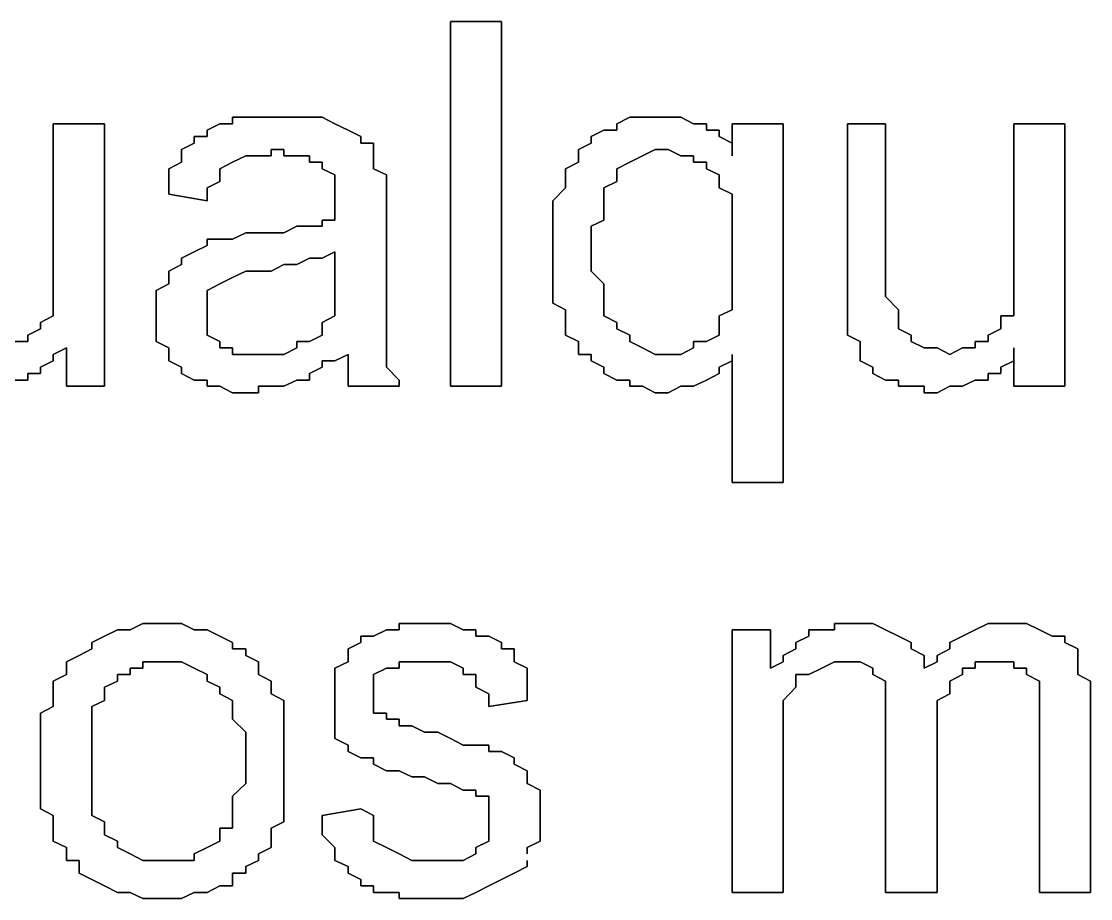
# Model space of a CAD drawing. Header units: metres. Extents: x 2.9 to 42.8, y 1.7 to 28.7.
# Drawn here: x 39.848 to 40.1426, y 14.9243 to 15.1659 of the extents above; entities that cross this region are included whole.
import ezdxf

# ---------------------------------------------------------------- set-up
doc = ezdxf.new("R2010")
doc.units = ezdxf.units.M
doc.layers.add('GRIS', color=8, linetype='Continuous')

msp = doc.modelspace()

# ---------------------------------------------------------------- linework, layer by layer
at = {"layer": 'GRIS', "lineweight": -3}
for points in [[(39.9803, 15.1659), (39.9662, 15.1659), (39.9803, 15.1659)], [(39.9662, 15.1659), (39.9662, 15.0654), (39.9662, 15.1659)], [(39.9803, 15.0654), (39.9803, 15.1659), (39.9803, 15.0654)], [(39.9098, 15.1395), (39.9062, 15.1395), (39.9098, 15.1395)], [(39.9062, 15.1395), (39.9062, 15.1377), (39.9062, 15.1395)], [(39.9133, 15.1395), (39.9098, 15.1395), (39.9133, 15.1395)], [(39.9168, 15.1395), (39.9133, 15.1395), (39.9168, 15.1395)], [(39.9203, 15.1395), (39.9168, 15.1395), (39.9203, 15.1395)], [(39.9239, 15.1395), (39.9203, 15.1395), (39.9239, 15.1395)], [(39.9274, 15.1395), (39.9239, 15.1395), (39.9274, 15.1395)], [(39.9309, 15.1395), (39.9274, 15.1395), (39.9309, 15.1395)], [(39.9344, 15.1377), (39.9309, 15.1395), (39.9344, 15.1377)], [(40.0156, 15.1395), (40.0121, 15.1377), (40.0156, 15.1395)], [(40.0191, 15.1395), (40.0156, 15.1395), (40.0191, 15.1395)], [(40.0226, 15.1395), (40.0191, 15.1395), (40.0226, 15.1395)], [(40.0262, 15.1395), (40.0226, 15.1395), (40.0262, 15.1395)], [(40.0297, 15.1395), (40.0262, 15.1395), (40.0297, 15.1395)], [(40.0332, 15.1377), (40.0297, 15.1395), (40.0332, 15.1377)], [(39.8709, 15.1377), (39.8568, 15.1377), (39.8709, 15.1377)], [(39.8568, 15.1377), (39.8568, 15.0989), (39.8568, 15.1377)], [(39.8709, 15.0654), (39.8709, 15.1377), (39.8709, 15.0654)], [(39.9027, 15.1377), (39.8992, 15.1359), (39.9027, 15.1377)], [(39.9062, 15.1377), (39.9027, 15.1377), (39.9062, 15.1377)], [(39.938, 15.1359), (39.9344, 15.1377), (39.938, 15.1359)], [(40.0121, 15.1377), (40.0121, 15.1359), (40.0121, 15.1377)], [(40.0368, 15.1377), (40.0332, 15.1377), (40.0368, 15.1377)], [(40.0368, 15.1359), (40.0368, 15.1377), (40.0368, 15.1359)], [(40.0579, 15.1377), (40.0438, 15.1377), (40.0579, 15.1377)], [(40.0438, 15.1377), (40.0438, 15.1289), (40.0438, 15.1377)], [(40.0579, 15.0389), (40.0579, 15.1377), (40.0579, 15.0389)], [(40.0861, 15.1377), (40.0756, 15.1377), (40.0861, 15.1377)], [(40.0756, 15.1377), (40.0756, 15.0936), (40.0756, 15.1377)], [(40.0861, 15.0989), (40.0861, 15.1377), (40.0861, 15.0989)], [(40.1355, 15.1377), (40.1214, 15.1377), (40.1355, 15.1377)], [(40.1214, 15.1377), (40.1214, 15.0989), (40.1214, 15.1377)], [(40.1355, 15.0654), (40.1355, 15.1377), (40.1355, 15.0654)], [(39.8992, 15.1342), (39.8956, 15.1342), (39.8992, 15.1342)], [(39.8956, 15.1342), (39.8956, 15.1324), (39.8956, 15.1342)], [(39.8992, 15.1359), (39.8992, 15.1342), (39.8992, 15.1359)], [(39.9415, 15.1342), (39.938, 15.1359), (39.9415, 15.1342)], [(39.9415, 15.1324), (39.9415, 15.1342), (39.9415, 15.1324)], [(40.0085, 15.1359), (40.005, 15.1342), (40.0085, 15.1359)], [(40.005, 15.1342), (40.005, 15.1324), (40.005, 15.1342)], [(40.0121, 15.1359), (40.0085, 15.1359), (40.0121, 15.1359)], [(40.0403, 15.1359), (40.0368, 15.1359), (40.0403, 15.1359)], [(40.0403, 15.1342), (40.0403, 15.1359), (40.0403, 15.1342)], [(40.0438, 15.1324), (40.0403, 15.1342), (40.0438, 15.1324)], [(39.8956, 15.1324), (39.8921, 15.1306), (39.8956, 15.1324)], [(39.945, 15.1324), (39.9415, 15.1324), (39.945, 15.1324)], [(39.945, 15.1306), (39.945, 15.1324), (39.945, 15.1306)], [(40.005, 15.1324), (40.0015, 15.1306), (40.005, 15.1324)], [(40.0438, 15.1306), (40.0438, 15.1324), (40.0438, 15.1306)], [(39.8921, 15.1306), (39.8921, 15.1289), (39.8921, 15.1306)], [(39.8921, 15.1289), (39.8921, 15.1271), (39.8921, 15.1289)], [(39.9062, 15.1271), (39.9098, 15.1289), (39.9062, 15.1271)], [(39.9098, 15.1289), (39.9133, 15.1289), (39.9098, 15.1289)], [(39.9133, 15.1289), (39.9168, 15.1289), (39.9133, 15.1289)], [(39.9168, 15.1289), (39.9168, 15.1306), (39.9168, 15.1289)], [(39.9168, 15.1306), (39.9203, 15.1306), (39.9168, 15.1306)], [(39.9203, 15.1306), (39.9203, 15.1289), (39.9203, 15.1306)], [(39.9203, 15.1289), (39.9239, 15.1289), (39.9203, 15.1289)], [(39.9239, 15.1289), (39.9274, 15.1289), (39.9239, 15.1289)], [(39.9274, 15.1289), (39.9274, 15.1271), (39.9274, 15.1289)], [(39.945, 15.1289), (39.945, 15.1306), (39.945, 15.1289)], [(39.945, 15.1253), (39.945, 15.1289), (39.945, 15.1253)], [(40.0015, 15.1306), (40.0015, 15.1289), (40.0015, 15.1306)], [(40.0015, 15.1289), (40.0015, 15.1271), (40.0015, 15.1289)], [(40.0156, 15.1271), (40.0191, 15.1289), (40.0156, 15.1271)], [(40.0191, 15.1289), (40.0226, 15.1306), (40.0191, 15.1289)], [(40.0226, 15.1306), (40.0262, 15.1306), (40.0226, 15.1306)], [(40.0262, 15.1306), (40.0297, 15.1289), (40.0262, 15.1306)], [(40.0297, 15.1289), (40.0332, 15.1289), (40.0297, 15.1289)], [(40.0332, 15.1289), (40.0332, 15.1271), (40.0332, 15.1289)], [(40.0438, 15.1289), (40.0438, 15.1306), (40.0438, 15.1289)], [(39.8921, 15.1271), (39.8886, 15.1253), (39.8921, 15.1271)], [(39.8886, 15.1253), (39.8886, 15.1236), (39.8886, 15.1253)], [(39.9027, 15.1253), (39.9062, 15.1271), (39.9027, 15.1253)], [(39.9027, 15.1236), (39.9027, 15.1253), (39.9027, 15.1236)], [(39.9274, 15.1271), (39.9309, 15.1271), (39.9274, 15.1271)], [(39.9309, 15.1271), (39.9309, 15.1253), (39.9309, 15.1271)], [(39.9309, 15.1253), (39.9344, 15.1236), (39.9309, 15.1253)], [(39.9486, 15.1236), (39.945, 15.1253), (39.9486, 15.1236)], [(40.0015, 15.1271), (39.9979, 15.1253), (40.0015, 15.1271)], [(39.9979, 15.1253), (39.9979, 15.1218), (39.9979, 15.1253)], [(40.0121, 15.1253), (40.0156, 15.1271), (40.0121, 15.1253)], [(40.0121, 15.1236), (40.0121, 15.1253), (40.0121, 15.1236)], [(40.0332, 15.1271), (40.0368, 15.1271), (40.0332, 15.1271)], [(40.0368, 15.1271), (40.0368, 15.1253), (40.0368, 15.1271)], [(40.0368, 15.1253), (40.0403, 15.1236), (40.0368, 15.1253)], [(39.8886, 15.1236), (39.8886, 15.1201), (39.8886, 15.1236)], [(39.9027, 15.1218), (39.9027, 15.1236), (39.9027, 15.1218)], [(39.9344, 15.1236), (39.9344, 15.1218), (39.9344, 15.1236)], [(39.9486, 15.1218), (39.9486, 15.1236), (39.9486, 15.1218)], [(40.0121, 15.1218), (40.0121, 15.1236), (40.0121, 15.1218)], [(40.0403, 15.1236), (40.0403, 15.1218), (40.0403, 15.1236)], [(39.8886, 15.1201), (39.8886, 15.1183), (39.8886, 15.1201)], [(39.8992, 15.1201), (39.9027, 15.1218), (39.8992, 15.1201)], [(39.8992, 15.1165), (39.8992, 15.1201), (39.8992, 15.1165)], [(39.9344, 15.1218), (39.9344, 15.1201), (39.9344, 15.1218)], [(39.9344, 15.1201), (39.9344, 15.1183), (39.9344, 15.1201)], [(39.9486, 15.1201), (39.9486, 15.1218), (39.9486, 15.1201)], [(39.9486, 15.1183), (39.9486, 15.1201), (39.9486, 15.1183)], [(39.9979, 15.1201), (39.9944, 15.1165), (39.9979, 15.1201)], [(39.9979, 15.1218), (39.9979, 15.1201), (39.9979, 15.1218)], [(40.0085, 15.1201), (40.0121, 15.1218), (40.0085, 15.1201)], [(40.0085, 15.1183), (40.0085, 15.1201), (40.0085, 15.1183)], [(40.0403, 15.1218), (40.0403, 15.1201), (40.0403, 15.1218)], [(40.0403, 15.1201), (40.0438, 15.1183), (40.0403, 15.1201)], [(39.8886, 15.1183), (39.8992, 15.1165), (39.8886, 15.1183)], [(39.9344, 15.1183), (39.9344, 15.1148), (39.9344, 15.1183)], [(39.9486, 15.1148), (39.9486, 15.1183), (39.9486, 15.1148)], [(39.9944, 15.1165), (39.9944, 15.1148), (39.9944, 15.1165)], [(40.0085, 15.1165), (40.0085, 15.1183), (40.0085, 15.1165)], [(40.0085, 15.1148), (40.0085, 15.1165), (40.0085, 15.1148)], [(40.0438, 15.1183), (40.0438, 15.1165), (40.0438, 15.1183)], [(40.0438, 15.1165), (40.0438, 15.1148), (40.0438, 15.1165)], [(39.9344, 15.1148), (39.9344, 15.1112), (39.9344, 15.1148)], [(39.9486, 15.113), (39.9486, 15.1148), (39.9486, 15.113)], [(39.9486, 15.0971), (39.9486, 15.113), (39.9486, 15.0971)], [(39.9944, 15.1148), (39.9944, 15.113), (39.9944, 15.1148)], [(39.9944, 15.113), (39.9944, 15.1112), (39.9944, 15.113)], [(40.0085, 15.1112), (40.0085, 15.1148), (40.0085, 15.1112)], [(40.0438, 15.1148), (40.0438, 15.1112), (40.0438, 15.1148)], [(39.9344, 15.1112), (39.9309, 15.1112), (39.9344, 15.1112)], [(39.9309, 15.1112), (39.9309, 15.1095), (39.9309, 15.1112)], [(39.9944, 15.1112), (39.9944, 15.1077), (39.9944, 15.1112)], [(40.005, 15.1095), (40.0085, 15.1112), (40.005, 15.1095)], [(40.0438, 15.1112), (40.0438, 15.1095), (40.0438, 15.1112)], [(39.9098, 15.1077), (39.9062, 15.1059), (39.9098, 15.1077)], [(39.9133, 15.1077), (39.9098, 15.1077), (39.9133, 15.1077)], [(39.9168, 15.1077), (39.9133, 15.1077), (39.9168, 15.1077)], [(39.9203, 15.1077), (39.9168, 15.1077), (39.9203, 15.1077)], [(39.9239, 15.1095), (39.9203, 15.1077), (39.9239, 15.1095)], [(39.9274, 15.1095), (39.9239, 15.1095), (39.9274, 15.1095)], [(39.9309, 15.1095), (39.9274, 15.1095), (39.9309, 15.1095)], [(39.9944, 15.1077), (39.9944, 15.1059), (39.9944, 15.1077)], [(40.005, 15.1059), (40.005, 15.1095), (40.005, 15.1059)], [(40.0438, 15.1095), (40.0438, 15.1077), (40.0438, 15.1095)], [(40.0438, 15.1077), (40.0438, 15.1042), (40.0438, 15.1077)], [(39.8992, 15.1042), (39.8956, 15.1024), (39.8992, 15.1042)], [(39.9027, 15.1059), (39.8992, 15.1059), (39.9027, 15.1059)], [(39.8992, 15.1059), (39.8992, 15.1042), (39.8992, 15.1059)], [(39.9062, 15.1059), (39.9027, 15.1059), (39.9062, 15.1059)], [(39.9944, 15.1059), (39.9944, 15.1024), (39.9944, 15.1059)], [(40.005, 15.1042), (40.005, 15.1059), (40.005, 15.1042)], [(40.005, 15.1024), (40.005, 15.1042), (40.005, 15.1024)], [(40.0438, 15.1042), (40.0438, 15.1007), (40.0438, 15.1042)], [(39.8956, 15.1024), (39.8921, 15.1007), (39.8956, 15.1024)], [(39.9309, 15.1007), (39.9344, 15.1024), (39.9309, 15.1007)], [(39.9344, 15.1024), (39.9344, 15.0971), (39.9344, 15.1024)], [(39.9944, 15.1024), (39.9944, 15.1007), (39.9944, 15.1024)], [(40.005, 15.0989), (40.005, 15.1024), (40.005, 15.0989)], [(39.8568, 15.0989), (39.8568, 15.0971), (39.8568, 15.0989)], [(39.8921, 15.0989), (39.8886, 15.0971), (39.8921, 15.0989)], [(39.8921, 15.1007), (39.8921, 15.0989), (39.8921, 15.1007)], [(39.9168, 15.0971), (39.9203, 15.0989), (39.9168, 15.0971)], [(39.9203, 15.0989), (39.9239, 15.0989), (39.9203, 15.0989)], [(39.9239, 15.0989), (39.9274, 15.1007), (39.9239, 15.0989)], [(39.9274, 15.1007), (39.9309, 15.1007), (39.9274, 15.1007)], [(39.9944, 15.1007), (39.9944, 15.0971), (39.9944, 15.1007)], [(40.005, 15.0971), (40.005, 15.0989), (40.005, 15.0971)], [(40.0438, 15.1007), (40.0438, 15.0989), (40.0438, 15.1007)], [(40.0438, 15.0989), (40.0438, 15.0954), (40.0438, 15.0989)], [(40.0861, 15.0954), (40.0861, 15.0989), (40.0861, 15.0954)], [(40.1214, 15.0989), (40.1214, 15.0971), (40.1214, 15.0989)], [(39.8568, 15.0971), (39.8568, 15.0936), (39.8568, 15.0971)], [(39.8886, 15.0971), (39.8886, 15.0954), (39.8886, 15.0971)], [(39.8886, 15.0954), (39.8886, 15.0936), (39.8886, 15.0954)], [(39.9027, 15.0936), (39.9062, 15.0954), (39.9027, 15.0936)], [(39.9062, 15.0954), (39.9098, 15.0971), (39.9062, 15.0954)], [(39.9098, 15.0971), (39.9133, 15.0971), (39.9098, 15.0971)], [(39.9133, 15.0971), (39.9168, 15.0971), (39.9133, 15.0971)], [(39.9344, 15.0971), (39.9344, 15.0936), (39.9344, 15.0971)], [(39.9486, 15.0918), (39.9486, 15.0971), (39.9486, 15.0918)], [(39.9944, 15.0971), (39.9944, 15.0954), (39.9944, 15.0971)], [(39.9944, 15.0954), (39.9944, 15.0936), (39.9944, 15.0954)], [(40.0085, 15.0936), (40.005, 15.0971), (40.0085, 15.0936)], [(40.0438, 15.0954), (40.0438, 15.0936), (40.0438, 15.0954)], [(40.0861, 15.0918), (40.0861, 15.0954), (40.0861, 15.0918)], [(40.1214, 15.0971), (40.1214, 15.0936), (40.1214, 15.0971)], [(39.8568, 15.0936), (39.8568, 15.0918), (39.8568, 15.0936)], [(39.8886, 15.0936), (39.8851, 15.0918), (39.8886, 15.0936)], [(39.8992, 15.0918), (39.9027, 15.0936), (39.8992, 15.0918)], [(39.9344, 15.0936), (39.9344, 15.0918), (39.9344, 15.0936)], [(39.9944, 15.0936), (39.9944, 15.0901), (39.9944, 15.0936)], [(40.0085, 15.0918), (40.0085, 15.0936), (40.0085, 15.0918)], [(40.0438, 15.0936), (40.0438, 15.0901), (40.0438, 15.0936)], [(40.0756, 15.0936), (40.0756, 15.0918), (40.0756, 15.0936)], [(40.1214, 15.0936), (40.1214, 15.0918), (40.1214, 15.0936)], [(39.8568, 15.0918), (39.8568, 15.0901), (39.8568, 15.0918)], [(39.8568, 15.0901), (39.8568, 15.0865), (39.8568, 15.0901)], [(39.8851, 15.0918), (39.8851, 15.0901), (39.8851, 15.0918)], [(39.8851, 15.0901), (39.8851, 15.0883), (39.8851, 15.0901)], [(39.8992, 15.0883), (39.8992, 15.0918), (39.8992, 15.0883)], [(39.9344, 15.0918), (39.9344, 15.0901), (39.9344, 15.0918)], [(39.9344, 15.0901), (39.9344, 15.0865), (39.9344, 15.0901)], [(39.9486, 15.0901), (39.9486, 15.0918), (39.9486, 15.0901)], [(39.9486, 15.0865), (39.9486, 15.0901), (39.9486, 15.0865)], [(39.9944, 15.0901), (39.9944, 15.0883), (39.9944, 15.0901)], [(40.0085, 15.0901), (40.0085, 15.0918), (40.0085, 15.0901)], [(40.0085, 15.0865), (40.0085, 15.0901), (40.0085, 15.0865)], [(40.0438, 15.0901), (40.0438, 15.0883), (40.0438, 15.0901)], [(40.0756, 15.0918), (40.0756, 15.0883), (40.0756, 15.0918)], [(40.0861, 15.0901), (40.0861, 15.0918), (40.0861, 15.0901)], [(40.0897, 15.0865), (40.0861, 15.0901), (40.0897, 15.0865)], [(40.1214, 15.0918), (40.1214, 15.0901), (40.1214, 15.0918)], [(40.1214, 15.0901), (40.1214, 15.0865), (40.1214, 15.0901)], [(39.8568, 15.0865), (39.8568, 15.0848), (39.8568, 15.0865)], [(39.8851, 15.0883), (39.8851, 15.0848), (39.8851, 15.0883)], [(39.8992, 15.0865), (39.8992, 15.0883), (39.8992, 15.0865)], [(39.8992, 15.0848), (39.8992, 15.0865), (39.8992, 15.0848)], [(39.9344, 15.0865), (39.9344, 15.0848), (39.9344, 15.0865)], [(39.9486, 15.083), (39.9486, 15.0865), (39.9486, 15.083)], [(39.9944, 15.0883), (39.9979, 15.0865), (39.9944, 15.0883)], [(39.9979, 15.0865), (39.9979, 15.083), (39.9979, 15.0865)], [(40.0085, 15.0848), (40.0085, 15.0865), (40.0085, 15.0848)], [(40.0438, 15.0865), (40.0403, 15.0848), (40.0438, 15.0865)], [(40.0438, 15.0883), (40.0438, 15.0865), (40.0438, 15.0883)], [(40.0756, 15.0883), (40.0756, 15.0865), (40.0756, 15.0883)], [(40.0756, 15.0865), (40.0756, 15.083), (40.0756, 15.0865)], [(40.0897, 15.0848), (40.0897, 15.0865), (40.0897, 15.0848)], [(40.1214, 15.0865), (40.1214, 15.0848), (40.1214, 15.0865)], [(39.8568, 15.0848), (39.8533, 15.083), (39.8568, 15.0848)], [(39.8851, 15.0848), (39.8851, 15.083), (39.8851, 15.0848)], [(39.8992, 15.083), (39.8992, 15.0848), (39.8992, 15.083)], [(39.9344, 15.0848), (39.9309, 15.083), (39.9344, 15.0848)], [(40.0121, 15.083), (40.0085, 15.0848), (40.0121, 15.083)], [(40.0403, 15.0848), (40.0403, 15.083), (40.0403, 15.0848)], [(40.0897, 15.083), (40.0897, 15.0848), (40.0897, 15.083)], [(40.1214, 15.0848), (40.1179, 15.0848), (40.1214, 15.0848)], [(40.1179, 15.0848), (40.1179, 15.083), (40.1179, 15.0848)], [(39.8533, 15.0812), (39.8498, 15.0795), (39.8533, 15.0812)], [(39.8533, 15.083), (39.8533, 15.0812), (39.8533, 15.083)], [(39.8851, 15.083), (39.8851, 15.0795), (39.8851, 15.083)], [(39.8992, 15.0812), (39.8992, 15.083), (39.8992, 15.0812)], [(39.8992, 15.0795), (39.8992, 15.0812), (39.8992, 15.0795)], [(39.9309, 15.083), (39.9309, 15.0812), (39.9309, 15.083)], [(39.9309, 15.0812), (39.9309, 15.0795), (39.9309, 15.0812)], [(39.9486, 15.0812), (39.9486, 15.083), (39.9486, 15.0812)], [(39.9486, 15.0795), (39.9486, 15.0812), (39.9486, 15.0795)], [(39.9979, 15.083), (39.9979, 15.0812), (39.9979, 15.083)], [(39.9979, 15.0812), (39.9979, 15.0795), (39.9979, 15.0812)], [(40.0121, 15.0812), (40.0121, 15.083), (40.0121, 15.0812)], [(40.0156, 15.0795), (40.0121, 15.0812), (40.0156, 15.0795)], [(40.0403, 15.083), (40.0403, 15.0812), (40.0403, 15.083)], [(40.0403, 15.0812), (40.0403, 15.0795), (40.0403, 15.0812)], [(40.0756, 15.083), (40.0756, 15.0812), (40.0756, 15.083)], [(40.0756, 15.0812), (40.0756, 15.0795), (40.0756, 15.0812)], [(40.0897, 15.0812), (40.0897, 15.083), (40.0897, 15.0812)], [(40.0932, 15.0795), (40.0897, 15.0812), (40.0932, 15.0795)], [(40.1179, 15.0812), (40.1144, 15.0795), (40.1179, 15.0812)], [(40.1179, 15.083), (40.1179, 15.0812), (40.1179, 15.083)], [(39.8498, 15.0777), (39.8462, 15.0777), (39.8498, 15.0777)], [(39.8498, 15.0795), (39.8498, 15.0777), (39.8498, 15.0795)], [(39.8851, 15.0795), (39.8851, 15.0777), (39.8851, 15.0795)], [(39.8851, 15.0777), (39.8886, 15.076), (39.8851, 15.0777)], [(39.9027, 15.0777), (39.8992, 15.0795), (39.9027, 15.0777)], [(39.9027, 15.076), (39.9027, 15.0777), (39.9027, 15.076)], [(39.9274, 15.0777), (39.9239, 15.0777), (39.9274, 15.0777)], [(39.9239, 15.0777), (39.9239, 15.076), (39.9239, 15.0777)], [(39.9309, 15.0795), (39.9274, 15.0777), (39.9309, 15.0795)], [(39.9486, 15.0777), (39.9486, 15.0795), (39.9486, 15.0777)], [(39.9486, 15.076), (39.9486, 15.0777), (39.9486, 15.076)], [(39.9979, 15.0795), (40.0015, 15.0777), (39.9979, 15.0795)], [(40.0015, 15.0777), (40.0015, 15.076), (40.0015, 15.0777)], [(40.0156, 15.0777), (40.0156, 15.0795), (40.0156, 15.0777)], [(40.0191, 15.076), (40.0156, 15.0777), (40.0191, 15.076)], [(40.0368, 15.0777), (40.0332, 15.0777), (40.0368, 15.0777)], [(40.0332, 15.0777), (40.0332, 15.076), (40.0332, 15.0777)], [(40.0403, 15.0795), (40.0368, 15.0777), (40.0403, 15.0795)], [(40.0756, 15.0795), (40.0791, 15.0777), (40.0756, 15.0795)], [(40.0791, 15.0777), (40.0791, 15.0742), (40.0791, 15.0777)], [(40.0932, 15.0777), (40.0932, 15.0795), (40.0932, 15.0777)], [(40.0967, 15.076), (40.0932, 15.0777), (40.0967, 15.076)], [(40.1144, 15.0777), (40.1108, 15.0777), (40.1144, 15.0777)], [(40.1108, 15.0777), (40.1108, 15.076), (40.1108, 15.0777)], [(40.1144, 15.0795), (40.1144, 15.0777), (40.1144, 15.0795)], [(39.8568, 15.0742), (39.8604, 15.076), (39.8568, 15.0742)], [(39.8604, 15.076), (39.8604, 15.0654), (39.8604, 15.076)], [(39.8886, 15.076), (39.8886, 15.0742), (39.8886, 15.076)], [(39.9062, 15.076), (39.9027, 15.076), (39.9062, 15.076)], [(39.9062, 15.0742), (39.9062, 15.076), (39.9062, 15.0742)], [(39.9239, 15.076), (39.9203, 15.0742), (39.9239, 15.076)], [(39.9486, 15.0742), (39.9486, 15.076), (39.9486, 15.0742)], [(40.0015, 15.076), (40.0015, 15.0742), (40.0015, 15.076)], [(40.0226, 15.0742), (40.0191, 15.076), (40.0226, 15.0742)], [(40.0332, 15.076), (40.0297, 15.0742), (40.0332, 15.076)], [(40.1003, 15.076), (40.0967, 15.076), (40.1003, 15.076)], [(40.1038, 15.0742), (40.1003, 15.076), (40.1038, 15.0742)], [(40.1073, 15.076), (40.1038, 15.0742), (40.1073, 15.076)], [(40.1108, 15.076), (40.1073, 15.076), (40.1108, 15.076)], [(40.1214, 15.0742), (40.1214, 15.076), (40.1214, 15.0742)], [(40.1214, 15.076), (40.1214, 15.0654), (40.1214, 15.076)], [(39.8533, 15.0707), (39.8568, 15.0724), (39.8533, 15.0707)], [(39.8568, 15.0724), (39.8568, 15.0742), (39.8568, 15.0724)], [(39.8886, 15.0742), (39.8886, 15.0724), (39.8886, 15.0742)], [(39.8886, 15.0724), (39.8921, 15.0707), (39.8886, 15.0724)], [(39.9098, 15.0742), (39.9062, 15.0742), (39.9098, 15.0742)], [(39.9133, 15.0742), (39.9098, 15.0742), (39.9133, 15.0742)], [(39.9168, 15.0742), (39.9133, 15.0742), (39.9168, 15.0742)], [(39.9203, 15.0742), (39.9168, 15.0742), (39.9203, 15.0742)], [(39.9309, 15.0707), (39.9309, 15.0724), (39.9309, 15.0707)], [(39.9309, 15.0724), (39.9344, 15.0724), (39.9309, 15.0724)], [(39.9344, 15.0724), (39.938, 15.0742), (39.9344, 15.0724)], [(39.938, 15.0742), (39.938, 15.0724), (39.938, 15.0742)], [(39.938, 15.0724), (39.938, 15.0707), (39.938, 15.0724)], [(39.9486, 15.0724), (39.9486, 15.0742), (39.9486, 15.0724)], [(39.9486, 15.0707), (39.9486, 15.0724), (39.9486, 15.0707)], [(40.0015, 15.0742), (40.005, 15.0742), (40.0015, 15.0742)], [(40.005, 15.0742), (40.005, 15.0724), (40.005, 15.0742)], [(40.005, 15.0724), (40.0085, 15.0707), (40.005, 15.0724)], [(40.0262, 15.0742), (40.0226, 15.0742), (40.0262, 15.0742)], [(40.0297, 15.0742), (40.0262, 15.0742), (40.0297, 15.0742)], [(40.0403, 15.0707), (40.0438, 15.0724), (40.0403, 15.0707)], [(40.0438, 15.0724), (40.0438, 15.0742), (40.0438, 15.0724)], [(40.0438, 15.0742), (40.0438, 15.0389), (40.0438, 15.0742)], [(40.0791, 15.0742), (40.0791, 15.0724), (40.0791, 15.0742)], [(40.0791, 15.0724), (40.0826, 15.0707), (40.0791, 15.0724)], [(40.1179, 15.0707), (40.1214, 15.0724), (40.1179, 15.0707)], [(40.1214, 15.0724), (40.1214, 15.0742), (40.1214, 15.0724)], [(39.8498, 15.0671), (39.8498, 15.0689), (39.8498, 15.0671)], [(39.8498, 15.0689), (39.8533, 15.0689), (39.8498, 15.0689)], [(39.8533, 15.0689), (39.8533, 15.0707), (39.8533, 15.0689)], [(39.8921, 15.0707), (39.8921, 15.0689), (39.8921, 15.0707)], [(39.8921, 15.0689), (39.8956, 15.0671), (39.8921, 15.0689)], [(39.9274, 15.0689), (39.9309, 15.0707), (39.9274, 15.0689)], [(39.9274, 15.0671), (39.9274, 15.0689), (39.9274, 15.0671)], [(39.938, 15.0707), (39.938, 15.0689), (39.938, 15.0707)], [(39.938, 15.0689), (39.938, 15.0654), (39.938, 15.0689)], [(39.9521, 15.0671), (39.9486, 15.0707), (39.9521, 15.0671)], [(40.0085, 15.0707), (40.0085, 15.0689), (40.0085, 15.0707)], [(40.0085, 15.0689), (40.0121, 15.0671), (40.0085, 15.0689)], [(40.0368, 15.0671), (40.0403, 15.0689), (40.0368, 15.0671)], [(40.0403, 15.0689), (40.0403, 15.0707), (40.0403, 15.0689)], [(40.0826, 15.0707), (40.0826, 15.0689), (40.0826, 15.0707)], [(40.0826, 15.0689), (40.0861, 15.0671), (40.0826, 15.0689)], [(40.1144, 15.0671), (40.1144, 15.0689), (40.1144, 15.0671)], [(40.1144, 15.0689), (40.1179, 15.0689), (40.1144, 15.0689)], [(40.1179, 15.0689), (40.1179, 15.0707), (40.1179, 15.0689)], [(39.8462, 15.0671), (39.8498, 15.0671), (39.8462, 15.0671)], [(39.8956, 15.0671), (39.8992, 15.0671), (39.8956, 15.0671)], [(39.8992, 15.0671), (39.8992, 15.0654), (39.8992, 15.0671)], [(39.9203, 15.0654), (39.9239, 15.0671), (39.9203, 15.0654)], [(39.9239, 15.0671), (39.9274, 15.0671), (39.9239, 15.0671)], [(39.9521, 15.0654), (39.9521, 15.0671), (39.9521, 15.0654)], [(40.0121, 15.0671), (40.0156, 15.0671), (40.0121, 15.0671)], [(40.0156, 15.0671), (40.0156, 15.0654), (40.0156, 15.0671)], [(40.0332, 15.0654), (40.0368, 15.0671), (40.0332, 15.0654)], [(40.0861, 15.0671), (40.0897, 15.0671), (40.0861, 15.0671)], [(40.0897, 15.0671), (40.0897, 15.0654), (40.0897, 15.0671)], [(40.1073, 15.0654), (40.1108, 15.0671), (40.1073, 15.0654)], [(40.1108, 15.0671), (40.1144, 15.0671), (40.1108, 15.0671)], [(39.8604, 15.0654), (39.8709, 15.0654), (39.8604, 15.0654)], [(39.8992, 15.0654), (39.9027, 15.0654), (39.8992, 15.0654)], [(39.9027, 15.0654), (39.9062, 15.0636), (39.9027, 15.0654)], [(39.9062, 15.0636), (39.9098, 15.0636), (39.9062, 15.0636)], [(39.9098, 15.0636), (39.9133, 15.0636), (39.9098, 15.0636)], [(39.9133, 15.0636), (39.9133, 15.0654), (39.9133, 15.0636)], [(39.9133, 15.0654), (39.9168, 15.0654), (39.9133, 15.0654)], [(39.9168, 15.0654), (39.9203, 15.0654), (39.9168, 15.0654)], [(39.938, 15.0654), (39.9521, 15.0654), (39.938, 15.0654)], [(39.9662, 15.0654), (39.9803, 15.0654), (39.9662, 15.0654)], [(40.0156, 15.0654), (40.0191, 15.0654), (40.0156, 15.0654)], [(40.0191, 15.0654), (40.0226, 15.0636), (40.0191, 15.0654)], [(40.0226, 15.0636), (40.0262, 15.0636), (40.0226, 15.0636)], [(40.0262, 15.0636), (40.0297, 15.0654), (40.0262, 15.0636)], [(40.0297, 15.0654), (40.0332, 15.0654), (40.0297, 15.0654)], [(40.0897, 15.0654), (40.0932, 15.0654), (40.0897, 15.0654)], [(40.0932, 15.0654), (40.0967, 15.0654), (40.0932, 15.0654)], [(40.0967, 15.0654), (40.0967, 15.0636), (40.0967, 15.0654)], [(40.0967, 15.0636), (40.1003, 15.0636), (40.0967, 15.0636)], [(40.1003, 15.0636), (40.1038, 15.0654), (40.1003, 15.0636)], [(40.1038, 15.0654), (40.1073, 15.0654), (40.1038, 15.0654)], [(40.1214, 15.0654), (40.1355, 15.0654), (40.1214, 15.0654)], [(40.0438, 15.0389), (40.0579, 15.0389), (40.0438, 15.0389)], [(39.8745, 14.9983), (39.8709, 14.9966), (39.8745, 14.9983)], [(39.878, 14.9983), (39.8745, 14.9983), (39.878, 14.9983)], [(39.8815, 15.0001), (39.878, 14.9983), (39.8815, 15.0001)], [(39.8851, 15.0001), (39.8815, 15.0001), (39.8851, 15.0001)], [(39.8886, 15.0001), (39.8851, 15.0001), (39.8886, 15.0001)], [(39.8921, 15.0001), (39.8886, 15.0001), (39.8921, 15.0001)], [(39.8956, 14.9983), (39.8921, 15.0001), (39.8956, 14.9983)], [(39.8992, 14.9983), (39.8956, 14.9983), (39.8992, 14.9983)], [(39.9027, 14.9966), (39.8992, 14.9983), (39.9027, 14.9966)], [(39.9486, 14.9983), (39.945, 14.9966), (39.9486, 14.9983)], [(39.9521, 14.9983), (39.9486, 14.9983), (39.9521, 14.9983)], [(39.9556, 15.0001), (39.9521, 15.0001), (39.9556, 15.0001)], [(39.9521, 15.0001), (39.9521, 14.9983), (39.9521, 15.0001)], [(39.9591, 15.0001), (39.9556, 15.0001), (39.9591, 15.0001)], [(39.9627, 15.0001), (39.9591, 15.0001), (39.9627, 15.0001)], [(39.9662, 15.0001), (39.9627, 15.0001), (39.9662, 15.0001)], [(39.9697, 14.9983), (39.9662, 15.0001), (39.9697, 14.9983)], [(39.9732, 14.9983), (39.9697, 14.9983), (39.9732, 14.9983)], [(39.9732, 14.9966), (39.9732, 14.9983), (39.9732, 14.9966)], [(40.0544, 14.9983), (40.0438, 14.9983), (40.0544, 14.9983)], [(40.0438, 14.9983), (40.0438, 14.926), (40.0438, 14.9983)], [(40.0544, 14.9878), (40.0544, 14.9983), (40.0544, 14.9878)], [(40.0685, 14.9983), (40.065, 14.9983), (40.0685, 14.9983)], [(40.065, 14.9983), (40.065, 14.9966), (40.065, 14.9983)], [(40.072, 14.9983), (40.0685, 14.9983), (40.072, 14.9983)], [(40.0756, 15.0001), (40.072, 15.0001), (40.0756, 15.0001)], [(40.072, 15.0001), (40.072, 14.9983), (40.072, 15.0001)], [(40.0791, 15.0001), (40.0756, 15.0001), (40.0791, 15.0001)], [(40.0826, 15.0001), (40.0791, 15.0001), (40.0826, 15.0001)], [(40.0861, 14.9983), (40.0826, 15.0001), (40.0861, 14.9983)], [(40.0897, 14.9966), (40.0861, 14.9983), (40.0897, 14.9966)], [(40.1108, 14.9983), (40.1073, 14.9966), (40.1108, 14.9983)], [(40.1144, 15.0001), (40.1108, 14.9983), (40.1144, 15.0001)], [(40.1179, 15.0001), (40.1144, 15.0001), (40.1179, 15.0001)], [(40.1214, 15.0001), (40.1179, 15.0001), (40.1214, 15.0001)], [(40.1249, 15.0001), (40.1214, 15.0001), (40.1249, 15.0001)], [(40.1285, 14.9983), (40.1249, 15.0001), (40.1285, 14.9983)], [(40.132, 14.9966), (40.1285, 14.9983), (40.132, 14.9966)], [(39.8709, 14.9966), (39.8674, 14.9948), (39.8709, 14.9966)], [(39.9062, 14.9948), (39.9027, 14.9966), (39.9062, 14.9948)], [(39.945, 14.9966), (39.9415, 14.9966), (39.945, 14.9966)], [(39.9415, 14.9966), (39.9415, 14.9948), (39.9415, 14.9966)], [(39.9768, 14.9966), (39.9732, 14.9966), (39.9768, 14.9966)], [(39.9803, 14.9948), (39.9768, 14.9966), (39.9803, 14.9948)], [(40.065, 14.9966), (40.0614, 14.9948), (40.065, 14.9966)], [(40.0932, 14.9948), (40.0897, 14.9966), (40.0932, 14.9948)], [(40.1073, 14.9966), (40.1038, 14.9948), (40.1073, 14.9966)], [(40.1355, 14.9966), (40.132, 14.9966), (40.1355, 14.9966)], [(40.1355, 14.9948), (40.1355, 14.9966), (40.1355, 14.9948)], [(39.8674, 14.9931), (39.8639, 14.9913), (39.8674, 14.9931)], [(39.8674, 14.9948), (39.8674, 14.9931), (39.8674, 14.9948)], [(39.9062, 14.9931), (39.9062, 14.9948), (39.9062, 14.9931)], [(39.9098, 14.9931), (39.9062, 14.9931), (39.9098, 14.9931)], [(39.9098, 14.9913), (39.9098, 14.9931), (39.9098, 14.9913)], [(39.9415, 14.9948), (39.938, 14.9931), (39.9415, 14.9948)], [(39.938, 14.9931), (39.938, 14.9913), (39.938, 14.9931)], [(39.9803, 14.9931), (39.9803, 14.9948), (39.9803, 14.9931)], [(39.9838, 14.9931), (39.9803, 14.9931), (39.9838, 14.9931)], [(39.9838, 14.9913), (39.9838, 14.9931), (39.9838, 14.9913)], [(40.0614, 14.9931), (40.0579, 14.9913), (40.0614, 14.9931)], [(40.0614, 14.9948), (40.0614, 14.9931), (40.0614, 14.9948)], [(40.0932, 14.9931), (40.0932, 14.9948), (40.0932, 14.9931)], [(40.0967, 14.9913), (40.0932, 14.9931), (40.0967, 14.9913)], [(40.1038, 14.9931), (40.1003, 14.9913), (40.1038, 14.9931)], [(40.1038, 14.9948), (40.1038, 14.9931), (40.1038, 14.9948)], [(40.1391, 14.9931), (40.1355, 14.9948), (40.1391, 14.9931)], [(40.1391, 14.9913), (40.1391, 14.9931), (40.1391, 14.9913)], [(39.8639, 14.9913), (39.8604, 14.9895), (39.8639, 14.9913)], [(39.8604, 14.9895), (39.8604, 14.9878), (39.8604, 14.9895)], [(39.8815, 14.9878), (39.8815, 14.9895), (39.8815, 14.9878)], [(39.8815, 14.9895), (39.8851, 14.9895), (39.8815, 14.9895)], [(39.8851, 14.9895), (39.8886, 14.9895), (39.8851, 14.9895)], [(39.8886, 14.9895), (39.8921, 14.9895), (39.8886, 14.9895)], [(39.8921, 14.9895), (39.8956, 14.9878), (39.8921, 14.9895)], [(39.9133, 14.9895), (39.9098, 14.9913), (39.9133, 14.9895)], [(39.9133, 14.9878), (39.9133, 14.9895), (39.9133, 14.9878)], [(39.938, 14.9895), (39.9344, 14.9878), (39.938, 14.9895)], [(39.938, 14.9913), (39.938, 14.9895), (39.938, 14.9913)], [(39.9521, 14.9878), (39.9521, 14.9895), (39.9521, 14.9878)], [(39.9521, 14.9895), (39.9556, 14.9895), (39.9521, 14.9895)], [(39.9556, 14.9895), (39.9591, 14.9895), (39.9556, 14.9895)], [(39.9591, 14.9895), (39.9627, 14.9895), (39.9591, 14.9895)], [(39.9627, 14.9895), (39.9662, 14.9895), (39.9627, 14.9895)], [(39.9662, 14.9895), (39.9697, 14.9878), (39.9662, 14.9895)], [(39.9838, 14.9895), (39.9838, 14.9913), (39.9838, 14.9895)], [(39.9874, 14.9878), (39.9838, 14.9895), (39.9874, 14.9878)], [(40.0579, 14.9895), (40.0544, 14.9878), (40.0579, 14.9895)], [(40.0579, 14.9913), (40.0579, 14.9895), (40.0579, 14.9913)], [(40.0685, 14.9878), (40.072, 14.9895), (40.0685, 14.9878)], [(40.072, 14.9895), (40.0756, 14.9895), (40.072, 14.9895)], [(40.0756, 14.9895), (40.0791, 14.9895), (40.0756, 14.9895)], [(40.0791, 14.9895), (40.0826, 14.9878), (40.0791, 14.9895)], [(40.0967, 14.9895), (40.0967, 14.9913), (40.0967, 14.9895)], [(40.1003, 14.9895), (40.0967, 14.9878), (40.1003, 14.9895)], [(40.0967, 14.9878), (40.0967, 14.9895), (40.0967, 14.9878)], [(40.1003, 14.9913), (40.1003, 14.9895), (40.1003, 14.9913)], [(40.1108, 14.9878), (40.1108, 14.9895), (40.1108, 14.9878)], [(40.1108, 14.9895), (40.1144, 14.9895), (40.1108, 14.9895)], [(40.1144, 14.9895), (40.1179, 14.9895), (40.1144, 14.9895)], [(40.1179, 14.9895), (40.1214, 14.9895), (40.1179, 14.9895)], [(40.1214, 14.9895), (40.1214, 14.9878), (40.1214, 14.9895)], [(40.1391, 14.9895), (40.1391, 14.9913), (40.1391, 14.9895)], [(40.1391, 14.986), (40.1391, 14.9895), (40.1391, 14.986)], [(39.8604, 14.9878), (39.8604, 14.986), (39.8604, 14.9878)], [(39.878, 14.986), (39.878, 14.9878), (39.878, 14.986)], [(39.878, 14.9878), (39.8815, 14.9878), (39.878, 14.9878)], [(39.8956, 14.9878), (39.8992, 14.986), (39.8956, 14.9878)], [(39.9133, 14.986), (39.9133, 14.9878), (39.9133, 14.986)], [(39.9344, 14.9878), (39.9344, 14.986), (39.9344, 14.9878)], [(39.945, 14.986), (39.9486, 14.9878), (39.945, 14.986)], [(39.9486, 14.9878), (39.9521, 14.9878), (39.9486, 14.9878)], [(39.9697, 14.9878), (39.9697, 14.986), (39.9697, 14.9878)], [(39.9874, 14.9842), (39.9874, 14.9878), (39.9874, 14.9842)], [(40.065, 14.986), (40.0685, 14.9878), (40.065, 14.986)], [(40.0826, 14.9878), (40.0826, 14.986), (40.0826, 14.9878)], [(40.1073, 14.986), (40.1073, 14.9878), (40.1073, 14.986)], [(40.1073, 14.9878), (40.1108, 14.9878), (40.1073, 14.9878)], [(40.1214, 14.9878), (40.1249, 14.9878), (40.1214, 14.9878)], [(40.1249, 14.9878), (40.1249, 14.986), (40.1249, 14.9878)], [(39.8604, 14.986), (39.8568, 14.9842), (39.8604, 14.986)], [(39.8568, 14.9842), (39.8568, 14.9825), (39.8568, 14.9842)], [(39.8709, 14.9825), (39.8745, 14.9842), (39.8709, 14.9825)], [(39.8745, 14.9842), (39.8745, 14.986), (39.8745, 14.9842)], [(39.8745, 14.986), (39.878, 14.986), (39.8745, 14.986)], [(39.8992, 14.986), (39.8992, 14.9842), (39.8992, 14.986)], [(39.8992, 14.9842), (39.9027, 14.9825), (39.8992, 14.9842)], [(39.9168, 14.9842), (39.9133, 14.986), (39.9168, 14.9842)], [(39.9168, 14.9825), (39.9168, 14.9842), (39.9168, 14.9825)], [(39.9344, 14.986), (39.9344, 14.9842), (39.9344, 14.986)], [(39.9344, 14.9842), (39.9344, 14.9807), (39.9344, 14.9842)], [(39.945, 14.9825), (39.945, 14.986), (39.945, 14.9825)], [(39.9697, 14.986), (39.9732, 14.986), (39.9697, 14.986)], [(39.9732, 14.986), (39.9732, 14.9842), (39.9732, 14.986)], [(39.9732, 14.9842), (39.9732, 14.9825), (39.9732, 14.9842)], [(39.9874, 14.9825), (39.9874, 14.9842), (39.9874, 14.9825)], [(40.0614, 14.9842), (40.0614, 14.986), (40.0614, 14.9842)], [(40.0614, 14.986), (40.065, 14.986), (40.0614, 14.986)], [(40.0614, 14.9825), (40.0614, 14.9842), (40.0614, 14.9825)], [(40.0826, 14.986), (40.0861, 14.9842), (40.0826, 14.986)], [(40.0861, 14.9842), (40.0861, 14.9825), (40.0861, 14.9842)], [(40.1038, 14.9842), (40.1073, 14.986), (40.1038, 14.9842)], [(40.1038, 14.9825), (40.1038, 14.9842), (40.1038, 14.9825)], [(40.1249, 14.986), (40.1285, 14.9842), (40.1249, 14.986)], [(40.1285, 14.9842), (40.1285, 14.9825), (40.1285, 14.9842)], [(40.1426, 14.9842), (40.1391, 14.986), (40.1426, 14.9842)], [(40.1426, 14.9825), (40.1426, 14.9842), (40.1426, 14.9825)], [(39.8568, 14.9825), (39.8568, 14.9789), (39.8568, 14.9825)], [(39.8709, 14.9807), (39.8709, 14.9825), (39.8709, 14.9807)], [(39.8709, 14.9789), (39.8709, 14.9807), (39.8709, 14.9789)], [(39.9027, 14.9825), (39.9027, 14.9807), (39.9027, 14.9825)], [(39.9027, 14.9807), (39.9062, 14.9789), (39.9027, 14.9807)], [(39.9168, 14.9807), (39.9168, 14.9825), (39.9168, 14.9807)], [(39.9203, 14.9789), (39.9168, 14.9807), (39.9203, 14.9789)], [(39.9344, 14.9807), (39.9344, 14.9789), (39.9344, 14.9807)], [(39.945, 14.9807), (39.945, 14.9825), (39.945, 14.9807)], [(39.945, 14.9789), (39.945, 14.9807), (39.945, 14.9789)], [(39.9732, 14.9825), (39.9768, 14.9807), (39.9732, 14.9825)], [(39.9768, 14.9807), (39.9768, 14.9772), (39.9768, 14.9807)], [(39.9874, 14.9789), (39.9874, 14.9825), (39.9874, 14.9789)], [(40.0579, 14.9789), (40.0614, 14.9825), (40.0579, 14.9789)], [(40.0861, 14.9825), (40.0861, 14.9807), (40.0861, 14.9825)], [(40.0861, 14.9807), (40.0861, 14.9789), (40.0861, 14.9807)], [(40.1003, 14.9789), (40.1038, 14.9807), (40.1003, 14.9789)], [(40.1038, 14.9807), (40.1038, 14.9825), (40.1038, 14.9807)], [(40.1285, 14.9825), (40.1285, 14.9807), (40.1285, 14.9825)], [(40.1285, 14.9807), (40.1285, 14.9789), (40.1285, 14.9807)], [(40.1426, 14.9789), (40.1426, 14.9825), (40.1426, 14.9789)], [(39.8568, 14.9789), (39.8568, 14.9772), (39.8568, 14.9789)], [(39.8674, 14.9772), (39.8709, 14.9789), (39.8674, 14.9772)], [(39.9062, 14.9789), (39.9062, 14.9772), (39.9062, 14.9789)], [(39.9203, 14.9772), (39.9203, 14.9789), (39.9203, 14.9772)], [(39.9344, 14.9789), (39.9344, 14.9754), (39.9344, 14.9789)], [(39.945, 14.9754), (39.945, 14.9789), (39.945, 14.9754)], [(39.9768, 14.9772), (39.9874, 14.9789), (39.9768, 14.9772)], [(40.0579, 14.9772), (40.0579, 14.9789), (40.0579, 14.9772)], [(40.0861, 14.9789), (40.0861, 14.9754), (40.0861, 14.9789)], [(40.1003, 14.9772), (40.1003, 14.9789), (40.1003, 14.9772)], [(40.1285, 14.9789), (40.1285, 14.9772), (40.1285, 14.9789)], [(40.1426, 14.9772), (40.1426, 14.9789), (40.1426, 14.9772)], [(39.8568, 14.9772), (39.8533, 14.9754), (39.8568, 14.9772)], [(39.8533, 14.9754), (39.8533, 14.9719), (39.8533, 14.9754)], [(39.8674, 14.9754), (39.8674, 14.9772), (39.8674, 14.9754)], [(39.8674, 14.9737), (39.8674, 14.9754), (39.8674, 14.9737)], [(39.9062, 14.9772), (39.9062, 14.9754), (39.9062, 14.9772)], [(39.9062, 14.9754), (39.9062, 14.9737), (39.9062, 14.9754)], [(39.9203, 14.9737), (39.9203, 14.9772), (39.9203, 14.9737)], [(39.9344, 14.9754), (39.9344, 14.9737), (39.9344, 14.9754)], [(39.9486, 14.9754), (39.945, 14.9754), (39.9486, 14.9754)], [(39.9486, 14.9737), (39.9486, 14.9754), (39.9486, 14.9737)], [(40.0579, 14.9754), (40.0579, 14.9772), (40.0579, 14.9754)], [(40.0579, 14.9719), (40.0579, 14.9754), (40.0579, 14.9719)], [(40.0861, 14.9754), (40.0861, 14.9737), (40.0861, 14.9754)], [(40.1003, 14.9737), (40.1003, 14.9772), (40.1003, 14.9737)], [(40.1285, 14.9772), (40.1285, 14.9754), (40.1285, 14.9772)], [(40.1285, 14.9754), (40.1285, 14.9719), (40.1285, 14.9754)], [(40.1426, 14.9754), (40.1426, 14.9772), (40.1426, 14.9754)], [(40.1426, 14.926), (40.1426, 14.9754), (40.1426, 14.926)], [(39.8533, 14.9719), (39.8533, 14.9701), (39.8533, 14.9719)], [(39.8674, 14.9719), (39.8674, 14.9737), (39.8674, 14.9719)], [(39.8674, 14.9684), (39.8674, 14.9719), (39.8674, 14.9684)], [(39.9062, 14.9737), (39.9098, 14.9701), (39.9062, 14.9737)], [(39.9203, 14.9719), (39.9203, 14.9737), (39.9203, 14.9719)], [(39.9203, 14.9701), (39.9203, 14.9719), (39.9203, 14.9701)], [(39.9344, 14.9737), (39.9344, 14.9719), (39.9344, 14.9737)], [(39.9344, 14.9719), (39.9344, 14.9701), (39.9344, 14.9719)], [(39.9521, 14.9737), (39.9486, 14.9737), (39.9521, 14.9737)], [(39.9521, 14.9719), (39.9521, 14.9737), (39.9521, 14.9719)], [(39.9556, 14.9719), (39.9521, 14.9719), (39.9556, 14.9719)], [(39.9591, 14.9701), (39.9556, 14.9719), (39.9591, 14.9701)], [(40.0579, 14.9701), (40.0579, 14.9719), (40.0579, 14.9701)], [(40.0861, 14.9737), (40.0861, 14.926), (40.0861, 14.9737)], [(40.1003, 14.9719), (40.1003, 14.9737), (40.1003, 14.9719)], [(40.1003, 14.9684), (40.1003, 14.9719), (40.1003, 14.9684)], [(40.1285, 14.9719), (40.1285, 14.926), (40.1285, 14.9719)], [(39.8533, 14.9701), (39.8533, 14.9684), (39.8533, 14.9701)], [(39.9098, 14.9701), (39.9098, 14.9684), (39.9098, 14.9701)], [(39.9203, 14.9666), (39.9203, 14.9701), (39.9203, 14.9666)], [(39.9344, 14.9701), (39.9344, 14.9684), (39.9344, 14.9701)], [(39.9627, 14.9701), (39.9591, 14.9701), (39.9627, 14.9701)], [(39.9662, 14.9684), (39.9627, 14.9701), (39.9662, 14.9684)], [(40.0579, 14.9666), (40.0579, 14.9701), (40.0579, 14.9666)], [(39.8533, 14.9684), (39.8533, 14.9648), (39.8533, 14.9684)], [(39.8674, 14.9666), (39.8674, 14.9684), (39.8674, 14.9666)], [(39.8674, 14.9631), (39.8674, 14.9666), (39.8674, 14.9631)], [(39.9098, 14.9684), (39.9098, 14.9648), (39.9098, 14.9684)], [(39.9203, 14.9648), (39.9203, 14.9666), (39.9203, 14.9648)], [(39.9344, 14.9684), (39.938, 14.9666), (39.9344, 14.9684)], [(39.938, 14.9666), (39.938, 14.9648), (39.938, 14.9666)], [(39.9697, 14.9666), (39.9662, 14.9684), (39.9697, 14.9666)], [(39.9732, 14.9666), (39.9697, 14.9666), (39.9732, 14.9666)], [(39.9768, 14.9666), (39.9732, 14.9666), (39.9768, 14.9666)], [(39.9768, 14.9648), (39.9768, 14.9666), (39.9768, 14.9648)], [(40.0579, 14.9648), (40.0579, 14.9666), (40.0579, 14.9648)], [(40.1003, 14.926), (40.1003, 14.9684), (40.1003, 14.926)], [(39.8533, 14.9648), (39.8533, 14.9613), (39.8533, 14.9648)], [(39.8674, 14.9613), (39.8674, 14.9631), (39.8674, 14.9613)], [(39.9098, 14.9648), (39.9098, 14.9631), (39.9098, 14.9648)], [(39.9098, 14.9631), (39.9098, 14.9613), (39.9098, 14.9631)], [(39.9203, 14.9631), (39.9203, 14.9648), (39.9203, 14.9631)], [(39.9203, 14.9595), (39.9203, 14.9631), (39.9203, 14.9595)], [(39.938, 14.9648), (39.9415, 14.9631), (39.938, 14.9648)], [(39.9415, 14.9631), (39.945, 14.9631), (39.9415, 14.9631)], [(39.945, 14.9631), (39.945, 14.9613), (39.945, 14.9631)], [(39.9803, 14.9648), (39.9768, 14.9648), (39.9803, 14.9648)], [(39.9838, 14.9631), (39.9803, 14.9648), (39.9838, 14.9631)], [(39.9838, 14.9613), (39.9838, 14.9631), (39.9838, 14.9613)], [(40.0579, 14.9631), (40.0579, 14.9648), (40.0579, 14.9631)], [(40.0579, 14.926), (40.0579, 14.9631), (40.0579, 14.926)], [(39.8533, 14.9613), (39.8533, 14.9595), (39.8533, 14.9613)], [(39.8674, 14.9595), (39.8674, 14.9613), (39.8674, 14.9595)], [(39.9098, 14.9613), (39.9098, 14.9578), (39.9098, 14.9613)], [(39.945, 14.9613), (39.9486, 14.9595), (39.945, 14.9613)], [(39.9874, 14.9595), (39.9838, 14.9613), (39.9874, 14.9595)], [(39.8533, 14.9595), (39.8533, 14.9578), (39.8533, 14.9595)], [(39.8533, 14.9578), (39.8533, 14.9542), (39.8533, 14.9578)], [(39.8674, 14.956), (39.8674, 14.9595), (39.8674, 14.956)], [(39.9098, 14.9578), (39.9098, 14.956), (39.9098, 14.9578)], [(39.9203, 14.9578), (39.9203, 14.9595), (39.9203, 14.9578)], [(39.9203, 14.9542), (39.9203, 14.9578), (39.9203, 14.9542)], [(39.9486, 14.9595), (39.9521, 14.9595), (39.9486, 14.9595)], [(39.9521, 14.9595), (39.9556, 14.9578), (39.9521, 14.9595)], [(39.9556, 14.9578), (39.9591, 14.9578), (39.9556, 14.9578)], [(39.9591, 14.9578), (39.9627, 14.956), (39.9591, 14.9578)], [(39.9874, 14.9578), (39.9874, 14.9595), (39.9874, 14.9578)], [(39.9874, 14.956), (39.9874, 14.9578), (39.9874, 14.956)], [(39.8533, 14.9542), (39.8533, 14.9525), (39.8533, 14.9542)], [(39.8674, 14.9542), (39.8674, 14.956), (39.8674, 14.9542)], [(39.8674, 14.9507), (39.8674, 14.9542), (39.8674, 14.9507)], [(39.9098, 14.956), (39.9062, 14.9525), (39.9098, 14.956)], [(39.9203, 14.9525), (39.9203, 14.9542), (39.9203, 14.9525)], [(39.9627, 14.956), (39.9662, 14.956), (39.9627, 14.956)], [(39.9662, 14.956), (39.9697, 14.9542), (39.9662, 14.956)], [(39.9697, 14.9542), (39.9732, 14.9542), (39.9697, 14.9542)], [(39.9732, 14.9542), (39.9732, 14.9525), (39.9732, 14.9542)], [(39.9909, 14.9542), (39.9874, 14.956), (39.9909, 14.9542)], [(39.9909, 14.9507), (39.9909, 14.9542), (39.9909, 14.9507)], [(39.8533, 14.9525), (39.8533, 14.949), (39.8533, 14.9525)], [(39.9062, 14.9525), (39.9062, 14.9507), (39.9062, 14.9525)], [(39.9203, 14.9507), (39.9203, 14.9525), (39.9203, 14.9507)], [(39.9732, 14.9525), (39.9768, 14.9525), (39.9732, 14.9525)], [(39.9768, 14.9525), (39.9768, 14.9507), (39.9768, 14.9525)], [(39.8533, 14.949), (39.8568, 14.9472), (39.8533, 14.949)], [(39.8674, 14.949), (39.8674, 14.9507), (39.8674, 14.949)], [(39.8674, 14.9472), (39.8674, 14.949), (39.8674, 14.9472)], [(39.9062, 14.9507), (39.9062, 14.949), (39.9062, 14.9507)], [(39.9062, 14.949), (39.9062, 14.9472), (39.9062, 14.949)], [(39.9203, 14.9472), (39.9203, 14.9507), (39.9203, 14.9472)], [(39.9415, 14.949), (39.9309, 14.9472), (39.9415, 14.949)], [(39.945, 14.9472), (39.9415, 14.949), (39.945, 14.9472)], [(39.9768, 14.9507), (39.9768, 14.949), (39.9768, 14.9507)], [(39.9768, 14.949), (39.9768, 14.9454), (39.9768, 14.949)], [(39.9909, 14.949), (39.9909, 14.9507), (39.9909, 14.949)], [(39.9909, 14.9472), (39.9909, 14.949), (39.9909, 14.9472)], [(39.8568, 14.9472), (39.8568, 14.9454), (39.8568, 14.9472)], [(39.8568, 14.9454), (39.8568, 14.9437), (39.8568, 14.9454)], [(39.8709, 14.9454), (39.8674, 14.9472), (39.8709, 14.9454)], [(39.8709, 14.9437), (39.8709, 14.9454), (39.8709, 14.9437)], [(39.9062, 14.9472), (39.9062, 14.9437), (39.9062, 14.9472)], [(39.9168, 14.9437), (39.9203, 14.9454), (39.9168, 14.9437)], [(39.9203, 14.9454), (39.9203, 14.9472), (39.9203, 14.9454)], [(39.9309, 14.9472), (39.9309, 14.9454), (39.9309, 14.9472)], [(39.9309, 14.9454), (39.9309, 14.9437), (39.9309, 14.9454)], [(39.945, 14.9437), (39.945, 14.9472), (39.945, 14.9437)], [(39.9768, 14.9454), (39.9768, 14.9437), (39.9768, 14.9454)], [(39.9909, 14.9454), (39.9909, 14.9472), (39.9909, 14.9454)], [(39.9909, 14.9419), (39.9909, 14.9454), (39.9909, 14.9419)], [(39.8568, 14.9437), (39.8568, 14.9401), (39.8568, 14.9437)], [(39.8709, 14.9419), (39.8709, 14.9437), (39.8709, 14.9419)], [(39.9062, 14.9437), (39.9027, 14.9437), (39.9062, 14.9437)], [(39.9027, 14.9437), (39.9027, 14.9419), (39.9027, 14.9437)], [(39.9168, 14.9419), (39.9168, 14.9437), (39.9168, 14.9419)], [(39.9309, 14.9437), (39.9309, 14.9419), (39.9309, 14.9437)], [(39.945, 14.9419), (39.945, 14.9437), (39.945, 14.9419)], [(39.9768, 14.9437), (39.9768, 14.9419), (39.9768, 14.9437)], [(39.8568, 14.9401), (39.8604, 14.9384), (39.8568, 14.9401)], [(39.8745, 14.9401), (39.8709, 14.9419), (39.8745, 14.9401)], [(39.8745, 14.9384), (39.8745, 14.9401), (39.8745, 14.9384)], [(39.9027, 14.9401), (39.8992, 14.9384), (39.9027, 14.9401)], [(39.9027, 14.9419), (39.9027, 14.9401), (39.9027, 14.9419)], [(39.9168, 14.9384), (39.9168, 14.9419), (39.9168, 14.9384)], [(39.9309, 14.9419), (39.9344, 14.9384), (39.9309, 14.9419)], [(39.945, 14.9401), (39.945, 14.9419), (39.945, 14.9401)], [(39.9486, 14.9384), (39.945, 14.9401), (39.9486, 14.9384)], [(39.9768, 14.9401), (39.9732, 14.9384), (39.9768, 14.9401)], [(39.9768, 14.9419), (39.9768, 14.9401), (39.9768, 14.9419)], [(39.9874, 14.9384), (39.9909, 14.9401), (39.9874, 14.9384)], [(39.9909, 14.9401), (39.9909, 14.9419), (39.9909, 14.9401)], [(39.8604, 14.9384), (39.8604, 14.9366), (39.8604, 14.9384)], [(39.8604, 14.9366), (39.8604, 14.9348), (39.8604, 14.9366)], [(39.878, 14.9366), (39.8745, 14.9384), (39.878, 14.9366)], [(39.8815, 14.9348), (39.878, 14.9366), (39.8815, 14.9348)], [(39.8992, 14.9384), (39.8956, 14.9366), (39.8992, 14.9384)], [(39.8956, 14.9366), (39.8956, 14.9348), (39.8956, 14.9366)], [(39.9133, 14.9366), (39.9168, 14.9384), (39.9133, 14.9366)], [(39.9133, 14.9348), (39.9133, 14.9366), (39.9133, 14.9348)], [(39.9344, 14.9384), (39.9344, 14.9366), (39.9344, 14.9384)], [(39.9344, 14.9366), (39.9344, 14.9348), (39.9344, 14.9366)], [(39.9521, 14.9366), (39.9486, 14.9384), (39.9521, 14.9366)], [(39.9556, 14.9348), (39.9521, 14.9366), (39.9556, 14.9348)], [(39.9732, 14.9366), (39.9697, 14.9348), (39.9732, 14.9366)], [(39.9732, 14.9384), (39.9732, 14.9366), (39.9732, 14.9384)], [(39.9874, 14.9366), (39.9874, 14.9384), (39.9874, 14.9366)], [(39.8604, 14.9348), (39.8639, 14.9348), (39.8604, 14.9348)], [(39.8639, 14.9348), (39.8639, 14.9331), (39.8639, 14.9348)], [(39.8851, 14.9348), (39.8815, 14.9348), (39.8851, 14.9348)], [(39.8886, 14.9348), (39.8851, 14.9348), (39.8886, 14.9348)], [(39.8921, 14.9348), (39.8886, 14.9348), (39.8921, 14.9348)], [(39.8956, 14.9348), (39.8921, 14.9348), (39.8956, 14.9348)], [(39.9098, 14.9331), (39.9133, 14.9348), (39.9098, 14.9331)], [(39.9344, 14.9348), (39.938, 14.9331), (39.9344, 14.9348)], [(39.9591, 14.9348), (39.9556, 14.9348), (39.9591, 14.9348)], [(39.9627, 14.9348), (39.9591, 14.9348), (39.9627, 14.9348)], [(39.9662, 14.9348), (39.9627, 14.9348), (39.9662, 14.9348)], [(39.9697, 14.9348), (39.9662, 14.9348), (39.9697, 14.9348)], [(39.9874, 14.9331), (39.9874, 14.9348), (39.9874, 14.9331)], [(39.8639, 14.9331), (39.8639, 14.9313), (39.8639, 14.9331)], [(39.8639, 14.9313), (39.8674, 14.9296), (39.8639, 14.9313)], [(39.9062, 14.9296), (39.9062, 14.9313), (39.9062, 14.9296)], [(39.9062, 14.9313), (39.9098, 14.9313), (39.9062, 14.9313)], [(39.9098, 14.9313), (39.9098, 14.9331), (39.9098, 14.9313)], [(39.938, 14.9331), (39.938, 14.9313), (39.938, 14.9331)], [(39.938, 14.9313), (39.9415, 14.9296), (39.938, 14.9313)], [(39.9803, 14.9296), (39.9838, 14.9313), (39.9803, 14.9296)], [(39.9838, 14.9313), (39.9874, 14.9331), (39.9838, 14.9313)], [(39.8674, 14.9296), (39.8709, 14.9278), (39.8674, 14.9296)], [(39.8709, 14.9278), (39.8745, 14.926), (39.8709, 14.9278)], [(39.8992, 14.926), (39.9027, 14.9278), (39.8992, 14.926)], [(39.9027, 14.9278), (39.9062, 14.9278), (39.9027, 14.9278)], [(39.9062, 14.9278), (39.9062, 14.9296), (39.9062, 14.9278)], [(39.9415, 14.9296), (39.9415, 14.9278), (39.9415, 14.9296)], [(39.9415, 14.9278), (39.945, 14.9278), (39.9415, 14.9278)], [(39.945, 14.9278), (39.945, 14.926), (39.945, 14.9278)], [(39.9732, 14.926), (39.9768, 14.9278), (39.9732, 14.926)], [(39.9768, 14.9278), (39.9803, 14.9296), (39.9768, 14.9278)], [(39.8745, 14.926), (39.878, 14.926), (39.8745, 14.926)], [(39.878, 14.926), (39.8815, 14.9243), (39.878, 14.926)], [(39.8921, 14.9243), (39.8956, 14.926), (39.8921, 14.9243)], [(39.8956, 14.926), (39.8992, 14.926), (39.8956, 14.926)], [(39.945, 14.926), (39.9486, 14.926), (39.945, 14.926)], [(39.9486, 14.926), (39.9521, 14.926), (39.9486, 14.926)], [(39.9521, 14.926), (39.9521, 14.9243), (39.9521, 14.926)], [(39.9697, 14.9243), (39.9732, 14.926), (39.9697, 14.9243)], [(40.0438, 14.926), (40.0579, 14.926), (40.0438, 14.926)], [(40.0861, 14.926), (40.1003, 14.926), (40.0861, 14.926)], [(40.1285, 14.926), (40.1426, 14.926), (40.1285, 14.926)], [(39.8815, 14.9243), (39.8851, 14.9243), (39.8815, 14.9243)], [(39.8851, 14.9243), (39.8886, 14.9243), (39.8851, 14.9243)], [(39.8886, 14.9243), (39.8921, 14.9243), (39.8886, 14.9243)], [(39.9521, 14.9243), (39.9556, 14.9243), (39.9521, 14.9243)], [(39.9556, 14.9243), (39.9591, 14.9243), (39.9556, 14.9243)], [(39.9591, 14.9243), (39.9627, 14.9243), (39.9591, 14.9243)], [(39.9627, 14.9243), (39.9662, 14.9243), (39.9627, 14.9243)], [(39.9662, 14.9243), (39.9697, 14.9243), (39.9662, 14.9243)]]:
    msp.add_lwpolyline(points, dxfattribs=at)

doc.saveas('drawing.dxf')
